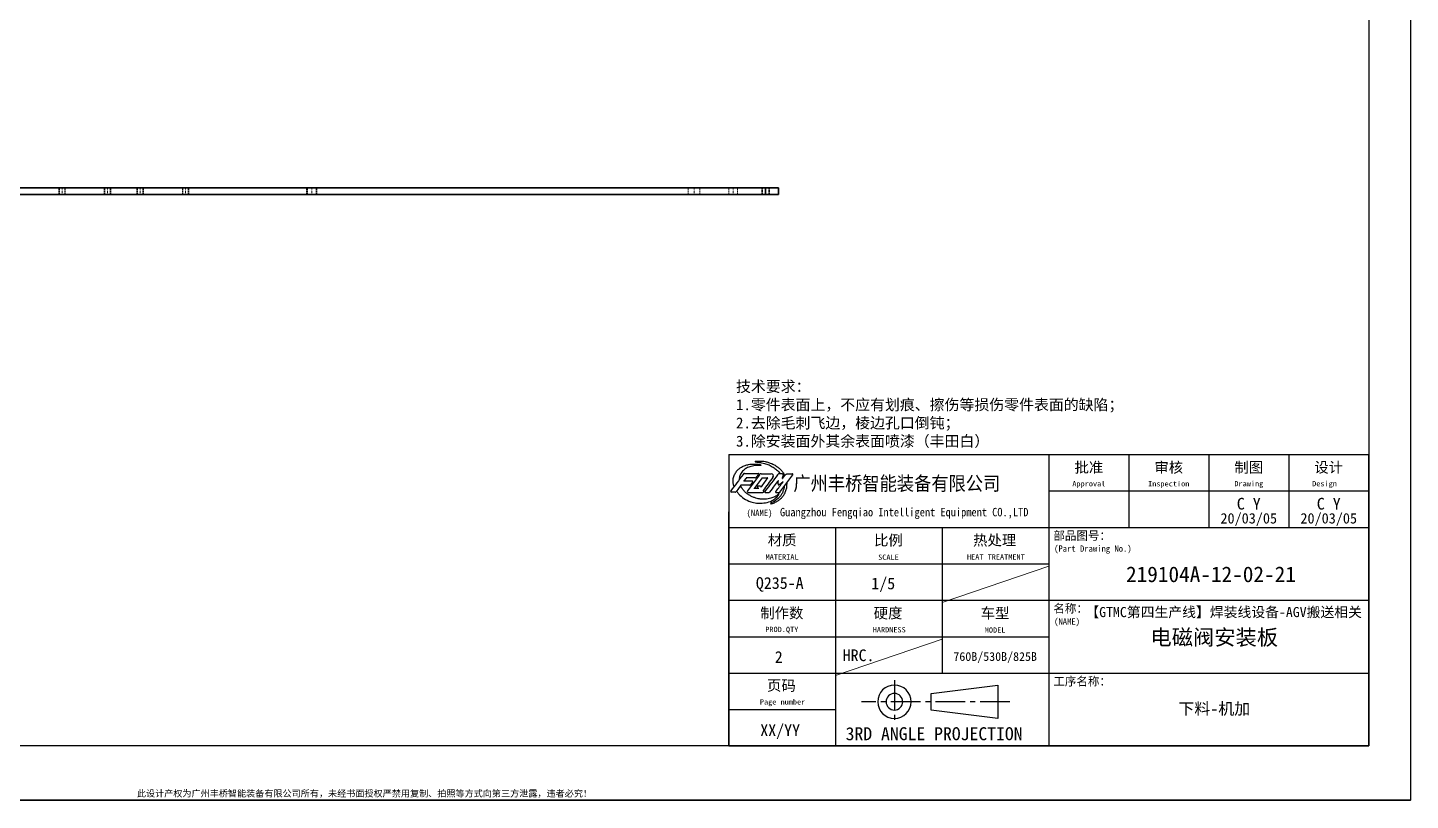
# Model space of a CAD drawing. Header units: millimetres. Extents: x -168473 to -148463, y 295526 to 306160.
# Drawn here: x -155506 to -154443, y 302358 to 302952 of the extents above; entities that cross this region are included whole.
import ezdxf
from ezdxf.enums import TextEntityAlignment as Align

# ---------------------------------------------------------------- set-up
doc = ezdxf.new("R2010")
doc.units = ezdxf.units.MM
for name, pattern in [('CENTER2', [28.575, 19.05, -3.175, 3.175, -3.175]), ('DASHDOT', [18.5, 12, -3, 0.5, -3]), ('DASHED', [15, 12, -3]), ('DASHED2', [9.525, 6.35, -3.175])]:
    doc.linetypes.add(name, pattern=pattern)
for name, color, linetype, lineweight in [('A3', 3, 'Continuous', 20), ('中心线', 2, 'CENTER2', 13), ('尺寸线', 3, 'Continuous', 13), ('文字', 1, 'Continuous', 13), ('细实线', 4, 'Continuous', 25), ('虚线', 2, 'DASHED2', 25)]:
    doc.layers.add(name, color=color, linetype=linetype, lineweight=lineweight)
doc.layers.add('MARK', color=7, linetype='Continuous')
doc.styles.add('CH-1', font='')
doc.styles.get("Standard").update_dxf_attribs({"font": 'txt', "bigfont": 'gbcbig.shx'})
doc.styles.get('CH-1').set_extended_font_data('SimSun')

# ---------------------------------------------------------------- blocks, each defined once
blk = doc.blocks.new('A$C2CD672AE')
for p, q in [((201.5, 8), (201.5, -289)), ((193.5, 0), (193.5, -278.55)), ((193.5, -278.55), (-193.5, -278.55)), ((201.5, -289), (-218.5, -289))]:
    blk.add_line(p, q)
at = {"insert": (0, -288.5), "char_height": 1.25, "width": 387, "attachment_point": 8}
blk.add_mtext('{\\fSimSun|b1|i0|c134|p2;此设计产权为广州丰桥智能装备有限公司所有，未经书面授权严禁用复制、拍照等方式向第三方泄露，违者必究!}', dxfattribs=at)
blk = doc.blocks.new('A$C34C2392C')
at = {"linetype": 'CENTER2', "ltscale": 0.3}
for p, q in [((-5.53, 4.13), (-5.53, -4.13)), ((16.64, 0), (-11.88, 0))]:
    blk.add_line(p, q, dxfattribs=at)
for p, q in [((1.54, 1.6), (14.34, 3.2)), ((14.34, 3.2), (14.34, -3.2)), ((1.54, -1.6), (1.54, 1.6)), ((14.34, -3.2), (1.54, -1.6))]:
    blk.add_line(p, q)
for radius in [3.2, 1.6]:
    blk.add_arc((-5.53, 0), radius, 0, 359.9894)
blk = doc.blocks.new('A$C67844AE1')
for p, q in [((-492, 112), (0, 112)), ((-246, 112), (-246, -112)), ((-184.5, 112), (-184.5, 56)), ((-123, 112), (-123, 56)), ((-61.5, 112), (-61.5, 56)), ((0, -112), (0, 112)), ((-246, 84), (0, 84)), ((-492, 68), (-492, -112)), ((-492, 68), (-492, -112)), ((-492, -112), (-492, 68)), ((-492, 68), (-492, -112)), ((-492, 68), (-492, -112)), ((-492, 68), (-492, -112)), ((-492, 68), (-492, -112)), ((-492, 68), (-492, -112)), ((-492, 68), (-492, -112)), ((-492, -112), (-492, 68)), ((-492, 68), (-492, -112)), ((-492, 68), (-492, -112)), ((-492, 68), (-492, -112)), ((-492, 68), (-492, -112)), ((-492, 56), (0, 56)), ((-410, 56), (-410, -112)), ((-328, 56), (-328, -56)), ((-492, 28), (-246, 28)), ((-492, 0), (0, 0)), ((-492, -28), (-246, -28)), ((-492, -56), (0, -56)), ((-492, -84), (-410, -84)), ((-492, -112), (0, -112))]:
    blk.add_line(p, q)
at = {"color": 4, "ltscale": 0.5}
for p, q in [((-468.4, 96.5), (-477.7, 84.1)), ((-467.1, 97.2), (-459.4, 97.2)), ((-451, 97.2), (-453.6, 97.2)), ((-452.7, 83.1), (-442.9, 96.3)), ((-447.5, 97.2), (-443.3, 97.2)), ((-482.7, 88.4), (-486.5, 83.4)), ((-478.7, 93.9), (-480.4, 91.7)), ((-473.8, 90.8), (-475.1, 88.9)), ((-469.3, 85.8), (-472.6, 85.8)), ((-469.2, 85.9), (-470.1, 87.3)), ((-467.8, 87.8), (-469.9, 87.8)), ((-467.8, 87.8), (-467.4, 87.1)), ((-487, 83.1), (-490.1, 83.1)), ((-477, 82.8), (-466, 82.8)), ((-463.8, 82.8), (-461.4, 82.8))]:
    blk.add_line(p, q, dxfattribs=at)
for centre, radius, start, end in [((-480, 96.4), 1.09, 90, 143.2146), ((-469.2, 97.2), 0.219, 322.847, 90), ((-467.1, 95.6), 1.64, 90, 143.1791), ((-459.4, 95.6), 1.64, 323.504, 90), ((-453.6, 96.7), 0.547, 90, 142.7605), ((-443.3, 96.6), 0.547, 323.5154, 90), ((-482.3, 88.1), 0.547, 90, 142.7804), ((-480.4, 91.7), 0.0547, 142.9576, 270), ((-478.7, 93.9), 0.0547, 90, 142.9576), ((-472.6, 85.8), 0.0547, 143.2802, 270), ((-471.7, 94.5), 0.547, 270, 322.847), ((-469.3, 85.8), 0.0547, 270, 30.8735), ((-467.4, 87.1), 0.0547, 209.8404, 323.8117), ((-466.4, 94.1), 0.0547, 90, 143.2802), ((-462.2, 94.1), 0.0547, 323.8117, 90), ((-454.1, 91.8), 0.137, 354.5829, 143.4402), ((-450.5, 90.9), 0.137, 323.3038, 127.2693), ((-490.1, 83.7), 0.547, 143.2146, 270), ((-487, 83.7), 0.547, 270, 322.7804), ((-477, 83.6), 0.821, 143.1791, 270), ((-463.8, 83.4), 0.547, 142.7605, 270), ((-461.4, 83.6), 0.821, 270, 323.3415), ((-455.8, 83.1), 0.274, 143.387, 270), ((-453.1, 83.4), 0.547, 270, 323.5154)]:
    blk.add_arc(centre, radius, start, end, dxfattribs=at)
at = {"color": 3, "ltscale": 0.5}
for points, knots in [([(-471.9, 106.8), (-471.9, 106.8), (-471.9, 106.9), (-471.1, 106.9), (-470.1, 107), (-468.3, 106.9), (-466.3, 106.9), (-463.9, 106.7), (-461.4, 105.9), (-458.9, 105.1), (-456.8, 104), (-455, 102.8), (-453.4, 101.6), (-451.6, 99.9), (-450.3, 98.1), (-449.4, 96.7), (-449.1, 95.9), (-449, 95.7)], [0, 0, 0, 0, 0.013513, 0.041806, 0.340693, 0.661167, 1.001786, 1.450195, 1.93793, 2.441413, 2.919246, 3.201062, 3.624217, 4.053268, 4.510623, 4.853859, 4.962074, 4.962074, 4.962074, 4.962074]), ([(-488, 87.4), (-488.3, 88.2), (-488.6, 89.5), (-488.8, 91.4), (-488.7, 93), (-488.5, 94.5), (-488, 95.9), (-487.3, 97.3), (-486.5, 98.5), (-485.6, 99.9), (-484.1, 101.2), (-482.1, 102.5), (-479.6, 103.7), (-476.6, 104.5), (-473.5, 104.7), (-470.8, 104.7), (-469, 104.5), (-468.1, 104.3), (-467.6, 104.2), (-467.4, 104.1), (-467.4, 103.8), (-467.5, 103.6), (-467.7, 103.6), (-467.8, 103.6)], [0.033361, 0.033361, 0.033361, 0.033361, 0.471833, 0.793856, 1.06763, 1.327784, 1.632518, 1.904259, 2.171672, 2.434164, 2.811787, 3.221221, 3.771763, 4.287691, 4.918993, 5.487196, 5.736969, 5.935719, 6.004988, 6.011363, 6.068145, 6.111246, 6.151841, 6.151841, 6.151841, 6.151841]), ([(-467.8, 103.6), (-468.7, 103.6), (-471.1, 103.6), (-474.8, 103.2), (-478.3, 101.8), (-481.1, 99.8), (-483, 97.3), (-484, 94.8), (-484, 93.4), (-483.9, 92.9)], [0, 0, 0, 0, 0.511401, 1.333961, 2.006207, 2.544799, 3.201133, 3.690752, 3.982461, 3.982461, 3.982461, 3.982461]), ([(-453.9, 81.8), (-454.2, 81.5), (-455.1, 80.3), (-457.5, 79.1), (-460.3, 78.2), (-463.1, 77.6), (-465.7, 77.6), (-468.2, 77.7), (-470.3, 78.3), (-472.4, 78.9), (-474.6, 79.8), (-476.8, 81.1), (-479, 82.6), (-480.7, 84.6), (-482.1, 86.3), (-482.8, 87.5), (-483, 88)], [0, 0, 0, 0, 0.227272, 0.804496, 1.430419, 1.862632, 2.367125, 2.88024, 3.204387, 3.579335, 4.036384, 4.516387, 4.985288, 5.507707, 5.907232, 6.223175, 6.223175, 6.223175, 6.223175]), ([(-449.4, 87.5), (-449.5, 86.9), (-449.6, 86.1), (-449.9, 84.8), (-450.4, 83.8), (-450.8, 82.6), (-451.5, 81.6), (-452.2, 80.2), (-453.2, 79.2), (-454.3, 78), (-455.6, 77.1), (-457, 76.1), (-458.4, 75.4), (-459.2, 74.9), (-459.9, 74.7), (-459.9, 74.2), (-459.7, 74.2), (-459.5, 74.2)], [0.004933, 0.004933, 0.004933, 0.004933, 0.333622, 0.498315, 0.724349, 0.934741, 1.17012, 1.401267, 1.780901, 1.94954, 2.292483, 2.648069, 2.865789, 3.139575, 3.199954, 3.253921, 3.331828, 3.331828, 3.331828, 3.331828]), ([(-459.5, 74.2), (-459.1, 74.3), (-457.8, 74.6), (-455.9, 75.5), (-453.8, 76.8), (-452, 78), (-450.5, 79.8), (-449.2, 81.6), (-448.2, 83.9), (-447.3, 86.8), (-447.3, 89.1), (-447.3, 90.4)], [0, 0, 0, 0, 0.196818, 0.752706, 1.133972, 1.558354, 1.94217, 2.414014, 2.774875, 3.316286, 4.02771, 4.02771, 4.02771, 4.02771]), ([(-486.1, 83.9), (-485.6, 83.2), (-484.1, 81), (-480.4, 78), (-475.7, 75.7), (-470.4, 74.5), (-465.2, 74.6), (-460.4, 75.6), (-456.8, 77.7), (-454.7, 79.8), (-453.7, 81.1), (-453.4, 81.9), (-453.8, 82), (-453.8, 81.9), (-453.9, 81.8)], [0.008574, 0.008574, 0.008574, 0.008574, 0.511088, 1.461558, 2.551285, 3.372869, 4.408758, 5.360341, 6.07413, 6.646139, 6.965728, 7.014048, 7.055407, 7.097199, 7.097199, 7.097199, 7.097199])]:
    blk.add_open_spline(points, degree=3, knots=knots, dxfattribs=at)
blk.add_spline([(-471.9, 106.8), (-471.8, 106.5), (-471.3, 106.3), (-470, 106.2), (-468.7, 106), (-466.8, 105.7), (-464.7, 105.2), (-462.9, 104.7), (-461.1, 104), (-459.4, 103.1), (-457.9, 102.2), (-455.3, 100.3), (-454.1, 99.3), (-453.6, 98.7), (-452.3, 97.2)], degree=3, dxfattribs=at)
at = {"color": 4, "ltscale": 0.5}
for points, knots in [([(-480.8, 97), (-480.9, 96.9), (-481, 96.8), (-481.1, 96.7), (-484.3, 92.4), (-487.4, 88.2), (-490.6, 84)], [-0.084236, -0.084236, -0.084236, -0.084236, 0, 0, 0, 2.885251, 2.885251, 2.885251, 2.885251]), ([(-480, 97.5), (-479.8, 97.5), (-479.7, 97.5), (-479.5, 97.5), (-479.5, 97.5), (-479.5, 97.5), (-479.5, 97.5), (-476.4, 97.5), (-473.2, 97.5), (-470.1, 97.5), (-470.1, 97.5), (-470.1, 97.5), (-470.1, 97.5), (-469.8, 97.5), (-469.5, 97.5), (-469.2, 97.5)], [-0.077734, -0.077734, -0.077734, -0.077734, 0, 0, 0, 0, 0, 0, 1.729211, 1.729211, 1.729211, 1.729211, 1.729211, 1.729211, 1.885805, 1.885805, 1.885805, 1.885805]), ([(-469, 97.1), (-469.2, 96.9), (-469.4, 96.7), (-469.5, 96.5), (-469.5, 96.5), (-469.5, 96.5), (-469.5, 96.5), (-470, 95.8), (-470.6, 95.1), (-471.1, 94.4), (-471.1, 94.4), (-471.1, 94.4), (-471.1, 94.4), (-471.2, 94.3), (-471.2, 94.3), (-471.3, 94.2)], [-0.1423966, -0.1423966, -0.1423966, -0.1423966, 0, 0, 0, 0, 0, 0, 0.4822707, 0.4822707, 0.4822707, 0.4822707, 0.4822707, 0.4822707, 0.529029, 0.529029, 0.529029, 0.529029]), ([(-454.1, 97), (-454.2, 96.8), (-454.4, 96.6), (-454.5, 96.4), (-457.7, 92.2), (-460.8, 88.1), (-464, 84), (-464, 83.9), (-464.1, 83.8), (-464.2, 83.7)], [-0.140102, -0.140102, -0.140102, -0.140102, 0, 0, 0, 2.844058, 2.844058, 2.844058, 2.913465, 2.913465, 2.913465, 2.913465]), ([(-451, 97.2), (-451, 97.2), (-450.8, 97.2), (-450.4, 97), (-450.2, 96.5), (-450.3, 95.9), (-450.5, 95.2), (-450.8, 94.5), (-451, 94), (-451.1, 93.7), (-451.1, 93.6), (-451, 93.6), (-450.8, 93.6), (-450.5, 94), (-450, 94.6), (-449.2, 95.5), (-448.6, 96.3), (-448, 96.8), (-447.7, 97.1), (-447.5, 97.2)], [0, 0, 0, 0, 0.047379, 0.11361, 0.198731, 0.32589, 0.467244, 0.599055, 0.733672, 0.758899, 0.77069, 0.790267, 0.820293, 0.867992, 1.054564, 1.278066, 1.476304, 1.62487, 1.711224, 1.711224, 1.711224, 1.711224]), ([(-471.7, 94), (-471.7, 94), (-471.7, 94), (-471.8, 94), (-471.8, 94), (-471.8, 94), (-471.8, 94), (-474.1, 94), (-476.4, 94), (-478.7, 94)], [-0.012966, -0.012966, -0.012966, -0.012966, 0, 0, 0, 0, 0, 0, 1.257183, 1.257183, 1.257183, 1.257183]), ([(-469.9, 87.8), (-470, 87.8), (-470, 87.8), (-470.1, 87.7), (-470.2, 87.7), (-470.2, 87.6), (-470.2, 87.5), (-470.1, 87.4), (-470.1, 87.3), (-470.1, 87.3)], [0, 0, 0, 0, 0.0189462, 0.0330559, 0.0436533, 0.0575788, 0.0766083, 0.0956988, 0.1082528, 0.1082528, 0.1082528, 0.1082528]), ([(-456, 83.3), (-455.9, 83.5), (-455.7, 83.7), (-455.6, 83.9), (-455.6, 83.9), (-455.6, 83.9), (-455.6, 83.9), (-453.8, 86.2), (-452.1, 88.5), (-450.4, 90.9)], [-0.132838, -0.132838, -0.132838, -0.132838, 0, 0, 0, 0, 0, 0, 1.591518, 1.591518, 1.591518, 1.591518])]:
    blk.add_open_spline(points, degree=3, knots=knots, dxfattribs=at)
for points in [[(-476, 88.6), (-478.1, 88.6), (-480.2, 88.6), (-482.3, 88.6)], [(-474.4, 91.6), (-476.4, 91.6), (-478.4, 91.6), (-480.4, 91.6)], [(-466.4, 94.2), (-468.5, 91.4), (-470.5, 88.6), (-472.6, 85.9)], [(-462.2, 94.1), (-463.9, 91.8), (-465.6, 89.4), (-467.3, 87.1)], [(-466.4, 94.2), (-465, 94.2), (-463.6, 94.2), (-462.2, 94.2)], [(-458.1, 94.6), (-460.6, 91.2), (-463.1, 87.8), (-465.6, 84.4)], [(-454.2, 91.9), (-456, 89.4), (-457.9, 86.9), (-460.7, 83.1)], [(-454.1, 89.6), (-454.1, 90.3), (-454, 91.1), (-453.9, 91.8)], [(-453.1, 89.1), (-452.3, 89.7), (-451.4, 90.4), (-450.6, 91.1)], [(-455.8, 82.9), (-454.9, 82.9), (-454, 82.9), (-453.1, 82.9)]]:
    blk.add_open_spline(points, degree=3, dxfattribs=at)
for points in [[(-476, 88.6), (-475.6, 88.6), (-475.4, 88.7), (-475.3, 88.7), (-475.1, 88.9)], [(-473.8, 90.8), (-473.7, 91), (-473.7, 91.2), (-473.8, 91.4), (-474, 91.5), (-474.2, 91.6), (-474.4, 91.6)], [(-454.1, 89.6), (-454.2, 89.2), (-454.1, 89), (-454, 88.8), (-453.8, 88.8), (-453.6, 88.8), (-453.4, 88.9), (-453.1, 89.1)], [(-465.6, 84.4), (-465.6, 84.3), (-465.6, 84.2), (-465.5, 84), (-465.4, 83.8), (-465.2, 83.4), (-465.1, 83.3), (-465.1, 83.1), (-465.4, 83), (-465.7, 82.9), (-466, 82.8)]]:
    blk.add_spline(points, degree=3, dxfattribs=at)
at = {"layer": '细实线', "color": 0, "linetype": 'Continuous'}
for p, q in [((-492, 112), (-492, 56)), ((-492, 68), (-492, -112)), ((-492, 68), (-492, -112)), ((-492, 68), (-492, -112))]:
    blk.add_line(p, q, dxfattribs=at)
at = {"lineweight": 35, "xscale": 4, "yscale": 4, "zscale": 4}
blk.add_blockref('A$C34C2392C', (-342.6, -78), dxfattribs=at)
at = {"style": 'CH-1'}
for s, height, p in [('批准', 8.11, (-215.2, 102.3)), ('审核', 8.11, (-153.8, 102.3)), ('制图', 8.11, (-92.2, 102.3)), ('设计', 8.11, (-30.8, 102.3)), ('Approval', 4.06, (-215.2, 89.1)), ('Inspection', 4.06, (-153.8, 89.1)), ('Drawing', 4.06, (-92.2, 89.1)), ('Design  ', 4.06, (-30.8, 89.1)), ('比例', 8.11, (-369.3, 46.3)), ('MATERIAL', 4.06, (-451.1, 33.3)), ('SCALE', 4.06, (-369.3, 33.1)), ('制作数', 8.11, (-451.3, -9.7)), ('车型', 8.11, (-287.3, -9.7)), ('PROD.QTY', 4.06, (-451.3, -22.9)), ('MODEL', 4.06, (-287.3, -22.9)), ('3RD ANGLE PROJECTION', 10, (-334.2, -102.6))]:
    blk.add_text(s, height=height, dxfattribs=at).set_placement(p, align=Align.MIDDLE)
at = {"lineweight": 35, "style": 'CH-1'}
for s, height, p in [('(NAME)', 4.87, (-478.4, 64.7)), ('部品图号：', 6.49, (-242.5, 46.4)), ('(Part Drawing No.)', 4.868, (-241.9, 37.3)), ('名称：', 6.49, (-242.5, -9.6)), ('(NAME)', 4.87, (-241.9, -18.7)), ('工序名称：', 6.49, (-242.5, -65.6))]:
    blk.add_text(s, height=height, dxfattribs=at).set_placement(p)
at = {"style": 'CH-1'}
blk.add_text('材质', height=8.11, dxfattribs=at).set_placement((-462.1, 42.2))
at = {"lineweight": 35, "style": 'CH-1'}
for s, height, p in [('热处理', 8.11, (-287.6, 46.3)), ('HEAT TREATMENT', 4.055, (-286.7, 33.3)), ('硬度', 8.11, (-369.6, -9.7)), ('HARDNESS', 4.06, (-368.7, -22.7)), ('HRC.', 9, (-392.3, -42.3, -1000.3)), ('页码', 8.11, (-451.6, -65.7)), ('Page number', 4.055, (-450.7, -78.7))]:
    blk.add_text(s, height=height, dxfattribs=at).set_placement(p, align=Align.MIDDLE)
at = {"layer": 'MARK', "style": 'CH-1', "width": 0.9}
blk.add_text('广州丰桥智能装备有限公司', height=10.8, dxfattribs=at).set_placement((-442.4, 84.4))
at = {"layer": 'MARK', "insert": (-452.7, 71), "char_height": 6.5, "width": 556.951, "attachment_point": 1, "style": 'CH-1'}
blk.add_mtext('{\\W0.9;Guangzhou Fengqiao Intelligent Equipment CO.,LTD}', dxfattribs=at)
blk = doc.blocks.new('1：1横')
blk.add_blockref('A$C2CD672AE', (-8412.44, 515.87))
at = {"xscale": 0.25, "yscale": 0.25, "zscale": 0.25}
blk.add_blockref('A$C67844AE1', (-8218.94, 265.32), dxfattribs=at)
blk = doc.blocks.new('车型')
at = {"layer": '文字', "color": 1, "linetype": 'Continuous', "style": 'CH-1'}
blk.add_text('760B/530B/825B', height=1.6875, dxfattribs=at).set_placement((-10.31, 3.5, -250.08), align=Align.MIDDLE)
blk = doc.blocks.new('工序名称')
at = {"layer": '文字', "color": 1, "linetype": 'Continuous', "style": 'CH-1'}
blk.add_text('下料-机加', height=2.25, dxfattribs=at).set_placement((-29.69, -6.35, -250.08), align=Align.MIDDLE)
blk = doc.blocks.new('设计人员')
at = {"layer": '文字', "color": 1, "linetype": 'Continuous', "style": 'CH-1'}
blk.add_text('C Y', height=2.25, dxfattribs=at).set_placement((-7.69, -1.99), align=Align.MIDDLE)
blk = doc.blocks.new('出图人员')
at = {"layer": '文字', "color": 1, "linetype": 'Continuous', "style": 'CH-1'}
blk.add_text('C Y', height=2.25, dxfattribs=at).set_placement((-7.69, -1.99), align=Align.MIDDLE)
blk = doc.blocks.new('出图日期')
at = {"layer": '文字', "color": 1, "linetype": 'Continuous', "style": 'CH-1'}
blk.add_text('20/03/05', height=2, dxfattribs=at).set_placement((-7.69, 2.04), align=Align.MIDDLE)
blk = doc.blocks.new('设计日期')
at = {"layer": '文字', "color": 1, "linetype": 'Continuous', "style": 'CH-1'}
blk.add_text('20/03/05', height=2, dxfattribs=at).set_placement((-7.69, 2.04), align=Align.MIDDLE)

msp = doc.modelspace()

# ---------------------------------------------------------------- linework, layer by layer
at = {"color": 7, "lineweight": 35}
for p, q in [((-154938.51, 302828.39), (-155559.51, 302828.39)), ((-154938.51, 302823.39), (-155559.51, 302823.39)), ((-154928.51, 302828.39), (-154938.51, 302828.39)), ((-154938.51, 302828.39), (-154938.51, 302823.39)), ((-154928.51, 302823.39), (-154938.51, 302823.39)), ((-154928.51, 302828.39), (-154928.51, 302823.39))]:
    msp.add_line(p, q, dxfattribs=at)
at = {"layer": 'A3'}
msp.add_lwpolyline([(-156122.78, 303545.577), (-154442.78, 303545.577), (-154442.78, 302357.577), (-156122.78, 302357.577)], close=True, dxfattribs=at)
at = {"layer": '中心线', "color": 2, "linetype": 'DASHDOT', "lineweight": 13, "ltscale": 0.15}
for p, q in [((-155479.51, 302828.89), (-155479.51, 302822.89)), ((-155444.51, 302828.89), (-155444.51, 302822.89)), ((-155419.51, 302828.89), (-155419.51, 302822.89)), ((-155384.51, 302828.89), (-155384.51, 302822.89)), ((-155287.51, 302828.89), (-155287.51, 302822.89)), ((-154993.51, 302828.89), (-154993.51, 302822.89)), ((-154963.51, 302828.89), (-154963.51, 302822.89)), ((-154938.51, 302822.89), (-154938.51, 302828.89))]:
    msp.add_line(p, q, dxfattribs=at)
at = {"layer": '尺寸线'}
for p, q in [((-154802.78, 302509.577), (-154720.78, 302537.577)), ((-154884.78, 302453.577), (-154802.78, 302481.577))]:
    msp.add_line(p, q, dxfattribs=at)
at = {"layer": '虚线', "color": 1, "linetype": 'DASHED', "lineweight": 13, "ltscale": 0.125}
for p, q in [((-155482.01, 302828.39), (-155482.01, 302823.39)), ((-155482.01, 302828.39), (-155482.01, 302823.39)), ((-155481.577, 302828.39), (-155481.577, 302823.39)), ((-155481.577, 302828.39), (-155481.577, 302823.39)), ((-155477.443, 302828.39), (-155477.443, 302823.39)), ((-155477.443, 302828.39), (-155477.443, 302823.39)), ((-155477.01, 302828.39), (-155477.01, 302823.39)), ((-155477.01, 302828.39), (-155477.01, 302823.39)), ((-155447.01, 302828.39), (-155447.01, 302823.39)), ((-155447.01, 302828.39), (-155447.01, 302823.39)), ((-155446.577, 302828.39), (-155446.577, 302823.39)), ((-155446.577, 302828.39), (-155446.577, 302823.39)), ((-155442.443, 302828.39), (-155442.443, 302823.39)), ((-155442.443, 302828.39), (-155442.443, 302823.39)), ((-155442.01, 302828.39), (-155442.01, 302823.39)), ((-155442.01, 302828.39), (-155442.01, 302823.39)), ((-155422.01, 302828.39), (-155422.01, 302823.39)), ((-155422.01, 302828.39), (-155422.01, 302823.39)), ((-155421.577, 302828.39), (-155421.577, 302823.39)), ((-155421.577, 302828.39), (-155421.577, 302823.39)), ((-155417.443, 302828.39), (-155417.443, 302823.39)), ((-155417.443, 302828.39), (-155417.443, 302823.39)), ((-155417.01, 302828.39), (-155417.01, 302823.39)), ((-155417.01, 302828.39), (-155417.01, 302823.39)), ((-155387.01, 302828.39), (-155387.01, 302823.39)), ((-155387.01, 302828.39), (-155387.01, 302823.39)), ((-155387.01, 302828.39), (-155387.01, 302823.39)), ((-155386.577, 302828.39), (-155386.577, 302823.39)), ((-155386.577, 302828.39), (-155386.577, 302823.39)), ((-155382.443, 302828.39), (-155382.443, 302823.39)), ((-155382.443, 302828.39), (-155382.443, 302823.39)), ((-155382.01, 302828.39), (-155382.01, 302823.39)), ((-155382.01, 302828.39), (-155382.01, 302823.39)), ((-155382.01, 302828.39), (-155382.01, 302823.39)), ((-155291.51, 302828.39), (-155291.51, 302823.39)), ((-155291.51, 302828.39), (-155291.51, 302823.39)), ((-155290.833, 302828.39), (-155290.833, 302823.39)), ((-155290.833, 302828.39), (-155290.833, 302823.39)), ((-155284.186, 302828.39), (-155284.186, 302823.39)), ((-155284.186, 302828.39), (-155284.186, 302823.39)), ((-155283.51, 302828.39), (-155283.51, 302823.39)), ((-155283.51, 302828.39), (-155283.51, 302823.39)), ((-154998.01, 302828.39), (-154998.01, 302823.39)), ((-154998.01, 302828.39), (-154998.01, 302823.39)), ((-154989.01, 302828.39), (-154989.01, 302823.39)), ((-154989.01, 302828.39), (-154989.01, 302823.39)), ((-154966.833, 302828.39), (-154966.833, 302823.39)), ((-154966.833, 302828.39), (-154966.833, 302823.39)), ((-154960.186, 302828.39), (-154960.186, 302823.39)), ((-154960.186, 302828.39), (-154960.186, 302823.39)), ((-154941.51, 302823.39), (-154941.51, 302828.39)), ((-154940.968, 302823.39), (-154940.968, 302828.39)), ((-154940.968, 302823.39), (-154940.968, 302828.39)), ((-154938.51, 302828.39), (-154938.51, 302823.39)), ((-154936.051, 302823.39), (-154936.051, 302828.39)), ((-154936.051, 302823.39), (-154936.051, 302828.39)), ((-154935.51, 302823.39), (-154935.51, 302828.39))]:
    msp.add_line(p, q, dxfattribs=at)

# ---------------------------------------------------------------- block references
at = {"color": 2, "xscale": 4, "yscale": 4, "zscale": 4}
msp.add_blockref('1：1横', (-121599.02, 301450.114), dxfattribs=at)
at = {"layer": '细实线', "xscale": 4, "yscale": 4, "zscale": 4}
for name, p in [('出图人员', (-154536.28, 302593.577)), ('设计人员', (-154474.78, 302593.577)), ('出图日期', (-154536.28, 302565.577)), ('设计日期', (-154474.78, 302565.577)), ('车型', (-154720.78, 302453.577)), ('工序名称', (-154474.78, 302453.577))]:
    msp.add_blockref(name, p, dxfattribs=at)

# ---------------------------------------------------------------- texts
at = {"layer": '尺寸线', "color": 1, "insert": (-154961.299, 302628.424), "char_height": 8.4, "width": 340.48043, "attachment_point": 7}
msp.add_mtext('\\A1;{\\fSimSun|b0|i0|c134|p2;\\Q0;\\P技术要求：\\P1.零件表面上，不应有划痕、擦伤等损伤零件表面的缺陷；\\P2.去除毛刺飞边，棱边孔口倒钝；\\P3.除安装面外其余表面喷漆（丰田白）}', dxfattribs=at)
at = {"layer": '文字', "color": 1, "linetype": 'Continuous', "style": 'CH-1'}
for s, height, p in [('219104A-12-02-21', 12, (-154596.1, 302531.249, -1000.322)), ('Q235-A', 9, (-154927.679, 302523.589, -1000.322)), ('1/5', 9, (-154848.093, 302523.589, -1000.322)), ('【GTMC第四生产线】焊装线设备-AGV搬送相关', 7.8, (-154586.34, 302502.448, -650.209)), ('电磁阀安装板', 12, (-154593.548, 302483.129, -1000.322)), ('2', 9, (-154928.444, 302467.763, -1000.322)), ('XX/YY', 9, (-154927.351, 302410.739, -1000.322))]:
    msp.add_text(s, height=height, dxfattribs=at).set_placement(p, align=Align.MIDDLE)

doc.saveas('drawing.dxf')
